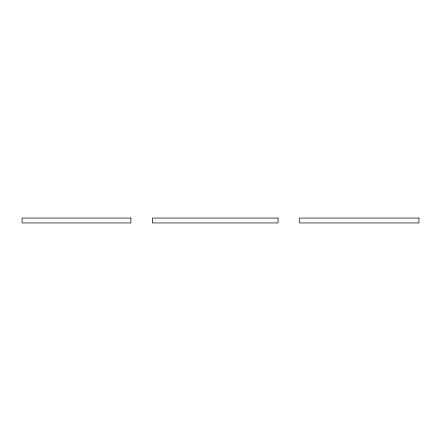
<?xml version="1.0" encoding="UTF-8"?>
<svg xmlns="http://www.w3.org/2000/svg" width="441" height="441" viewBox="0 0 441 441"><rect width="100%" height="100%" fill="white"/><g stroke="black" fill="none" stroke-linecap="round" stroke-linejoin="round"><path stroke-width="0.66" d="M130.9 218.058L22.05 218.058L22.05 222.942L130.9 222.942L130.9 218.058M278.039 218.058L152.365 218.058L152.365 222.942L278.039 222.942L278.039 218.058M418.95 218.058L299.5 218.058L299.5 222.942L418.95 222.942L418.95 218.058"/></g></svg>
